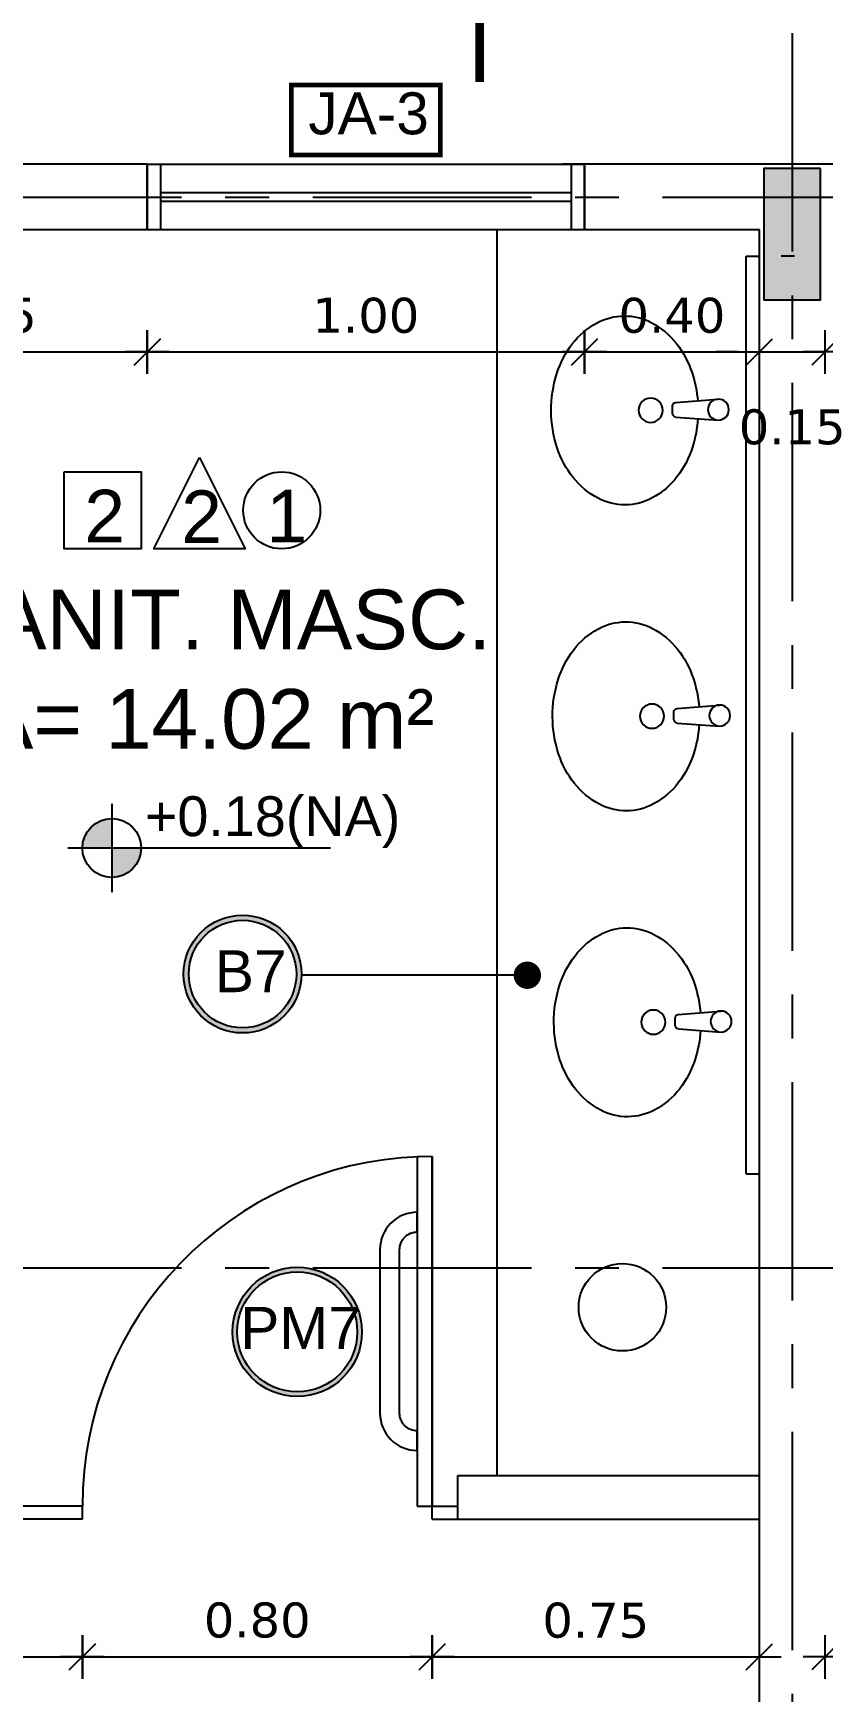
# Model space of a CAD drawing. Extents: x 12 to 194, y 116 to 198.
# Drawn here: x 75.784 to 77.59, y 171.829 to 175.624 of the extents above; entities that cross this region are included whole.
import ezdxf

# ---------------------------------------------------------------- set-up
doc = ezdxf.new("R2010")
doc.units = 0
doc.header["$LTSCALE"] = 0.005
doc.header["$PDMODE"] = 3
doc.linetypes.add('C5', pattern=[60, 50, -5, 0, -5])
doc.linetypes.add('DASHDOT', pattern=[25.4, 12.7, -6.35, 0, -6.35])
doc.layers.get('0').update_dxf_attribs({"linetype": 'CONTINUOUS'})
doc.layers.get('DEFPOINTS').update_dxf_attribs({"linetype": 'CONTINUOUS'})
for name, color, linetype in [('A-ALV', 6, 'CONTINUOUS'), ('A-BARRA', 2, 'CONTINUOUS'), ('A-JANEL', 3, 'CONTINUOUS'), ('A-PAREDE', 5, 'CONTINUOUS'), ('A-WC', 1, 'CONTINUOUS'), ('A-WCCOZ', 7, 'CONTINUOUS'), ('ARQ-ALV-VISTA2', 2, 'CONTINUOUS'), ('ARQ-BNC-VISTA', 1, 'CONTINUOUS'), ('ARQ-CTA-1_050', 1, 'CONTINUOUS'), ('ARQ-EQP-VISTA', 1, 'CONTINUOUS'), ('ARQ-ESQ-VISTA1', 2, 'CONTINUOUS'), ('ARQ-EXO-1_100', 251, 'C5'), ('ARQ-SMB-1_050', 1, 'CONTINUOUS'), ('ARQ-SMB-1_100', 1, 'CONTINUOUS'), ('ARQ-TXT-1_050', 2, 'CONTINUOUS'), ('ARQ-TXT-1_075', 2, 'CONTINUOUS'), ('PAG', 1, 'CONTINUOUS')]:
    doc.layers.add(name, color=color, linetype=linetype)
doc.layers.add('FO-Hachuras dos pilares', color=9, linetype='CONTINUOUS', lineweight=5)
doc.styles.add('A16-E50', font='arial.ttf', dxfattribs={"height": 0.08})
doc.styles.add('A20', font='arial.ttf', dxfattribs={"height": 0.2})
doc.styles.add('ESC-50-A20', font='arial.ttf', dxfattribs={"height": 0.1})
doc.styles.add('FNDE Texto Cota 0050', font='verdana.ttf', dxfattribs={"height": 0.08})
doc.styles.add('FNDE Texto Cota 0100', font='verdana.ttf', dxfattribs={"height": 0.16})
doc.dimstyles.new('FNDE 1-0050', dxfattribs={"dimscale": 5, "dimtxt": 0.08, "dimasz": 0.01, "dimexe": 0.15, "dimexo": 0.15, "dimgap": 0.01, "dimtad": 1, "dimzin": 1, "dimdsep": 46, "dimtxsty": 'FNDE Texto Cota 0050', "dimblk": 'tic', "dimcen": 0.015, "dimdle": 0.15, "dimse1": 1, "dimse2": 1, "dimclrd": 251, "dimclre": 251, "dimclrt": 256, "dimaunit": 1, "dimadec": 3, "dimazin": 0, "dimtfac": 1, "dimtix": 1, "dimtmove": 2, "dimatfit": 3, "dimfxl": 0.15, "dimtvp": 1, "dimtolj": 1, "dimtzin": 0, "dimarcsym": 0})
doc.dimstyles.new('FNDE 1-0100', dxfattribs={"dimscale": 2.5, "dimtxt": 0.16, "dimasz": 0.05, "dimexe": 0.15, "dimexo": 0.15, "dimgap": 0.05, "dimtad": 1, "dimzin": 4, "dimdsep": 46, "dimtxsty": 'FNDE Texto Cota 0100', "dimblk": 'tic', "dimcen": 0.15, "dimdle": 0.15, "dimse1": 1, "dimse2": 1, "dimclrd": 251, "dimclre": 251, "dimclrt": 256, "dimaunit": 1, "dimadec": 3, "dimazin": 0, "dimtfac": 1, "dimtix": 1, "dimtmove": 2, "dimatfit": 3, "dimldrblk": 'tic', "dimfxl": 0.15, "dimtvp": 1, "dimtolj": 1, "dimtzin": 0, "dimarcsym": 0})

# ---------------------------------------------------------------- blocks, each defined once
blk = doc.blocks.new('P-LAV1')
at = {"color": 3}
for p, q in [((-0.0204, -0.1806), (-0.0297, -0.0585)), ((0.021, -0.1806), (0.0303, -0.0585)), ((-0.0104, -0.1898), (0.011, -0.1898))]:
    blk.add_line(p, q, dxfattribs=at)
at = {"color": 2}
blk.add_lwpolyline([(-0.0252, -0.1173, 0.059992), (-0.1066, -0.1331, 0.087531), (-0.1914, -0.1779, 0.105501), (-0.2512, -0.2489, 0.123031), (-0.2706, -0.3264, 0.123031), (-0.2512, -0.4039, 0.105501), (-0.1914, -0.4749, 0.087531), (-0.1066, -0.5197, 0.07802), (-0.0004, -0.5364, 0.07802), (0.1058, -0.5197, 0.087531), (0.1907, -0.4749, 0.105501), (0.2505, -0.4039, 0.123031), (0.2698, -0.3264, 0.123031), (0.2505, -0.2489, 0.105501), (0.1907, -0.1779, 0.087531), (0.1058, -0.1331, 0.059024), (0.0258, -0.1174, 0.07802)], format="xyb", dxfattribs=at)
at = {"color": 3}
blk.add_circle((0.0003, -0.0585), 0.03, dxfattribs=at)
at = {"color": 1}
blk.add_circle((-0.0004, -0.2519), 0.0347, dxfattribs=at)
at = {"color": 3}
for centre, start, end in [((-0.0104, -0.1798), 184.3536, 270), ((0.011, -0.1798), 270, 355.6464)]:
    blk.add_arc(centre, 0.01, start, end, dxfattribs=at)
blk = doc.blocks.new('FNDE-Nível Planta-1_050')
at = {"linetype": 'Continuous', "ltscale": 0.5}
h = blk.add_hatch(color=251, dxfattribs=at)
h.paths.add_polyline_path([(135.6984, 5.8271), (135.6984, 5.8943, 0.414214), (135.6312, 5.8271)])
h.paths.add_polyline_path([(135.6984, 5.8271), (135.6984, 5.7599, 0.414214), (135.7656, 5.8271)])
at = {"color": 251}
for p, q in [((135.6984, 5.9279), (135.6984, 5.7263)), ((135.5976, 5.8271), (135.7656, 5.8271)), ((135.7656, 5.8271), (136.1984, 5.8271))]:
    blk.add_line(p, q, dxfattribs=at)
blk.add_circle((135.6984, 5.8271), 0.0672, dxfattribs=at)
blk = doc.blocks.new('tic')
at = {"color": 251}
for p, q in [((0, -1), (0, 1)), ((-1, 0), (1, 0))]:
    blk.add_line(p, q, dxfattribs=at)
blk.add_line((-0.6, -0.6), (0.6, 0.6))
blk = doc.blocks.new('*D65')
at = {"layer": 'ARQ-CTA-1_050', "color": 251, "lineweight": -2, "transparency": 16777216}
blk.add_line((75.3448, 174.8945), (75.9948, 174.8945), dxfattribs=at)
at = {"layer": 'DEFPOINTS', "color": 0, "transparency": 16777216}
for p in [(75.2948, 175.0482), (76.0448, 175.0482), (76.0448, 174.8945)]:
    blk.add_point(p, dxfattribs=at)
at = {"layer": 'ARQ-CTA-1_050', "color": 251, "lineweight": -2, "transparency": 16777216, "xscale": 0.05, "yscale": 0.05, "zscale": 0.05, "rotation": 180}
blk.add_blockref('tic', (75.2948, 174.8945), dxfattribs=at)
at = {"layer": 'ARQ-CTA-1_050', "color": 251, "lineweight": -2, "transparency": 16777216, "xscale": 0.05, "yscale": 0.05, "zscale": 0.05}
blk.add_blockref('tic', (76.0448, 174.8945), dxfattribs=at)
at = {"layer": 'ARQ-CTA-1_050', "transparency": 16777216, "insert": (75.6698, 174.9778), "char_height": 0.08, "attachment_point": 5, "style": 'FNDE Texto Cota 0050'}
blk.add_mtext('\\A1;0.75', dxfattribs=at)
blk = doc.blocks.new('*D66')
at = {"layer": 'ARQ-CTA-1_050', "color": 251, "lineweight": -2, "transparency": 16777216}
blk.add_line((76.0948, 174.8945), (76.9948, 174.8945), dxfattribs=at)
at = {"layer": 'DEFPOINTS', "color": 0, "transparency": 16777216}
for p in [(76.0448, 175.0482), (77.0448, 175.0482), (77.0448, 174.8945)]:
    blk.add_point(p, dxfattribs=at)
at = {"layer": 'ARQ-CTA-1_050', "color": 251, "lineweight": -2, "transparency": 16777216, "xscale": 0.05, "yscale": 0.05, "zscale": 0.05, "rotation": 180}
blk.add_blockref('tic', (76.0448, 174.8945), dxfattribs=at)
at = {"layer": 'ARQ-CTA-1_050', "color": 251, "lineweight": -2, "transparency": 16777216, "xscale": 0.05, "yscale": 0.05, "zscale": 0.05}
blk.add_blockref('tic', (77.0448, 174.8945), dxfattribs=at)
at = {"layer": 'ARQ-CTA-1_050', "transparency": 16777216, "insert": (76.5448, 174.9778), "char_height": 0.08, "attachment_point": 5, "style": 'FNDE Texto Cota 0050'}
blk.add_mtext('\\A1;1.00', dxfattribs=at)
blk = doc.blocks.new('*D67')
at = {"layer": 'ARQ-CTA-1_050', "color": 251, "lineweight": -2, "transparency": 16777216}
blk.add_line((77.0948, 174.8945), (77.3948, 174.8945), dxfattribs=at)
at = {"layer": 'DEFPOINTS', "color": 0, "transparency": 16777216}
for p in [(77.0448, 175.0482), (77.4448, 175.0482), (77.4448, 174.8945)]:
    blk.add_point(p, dxfattribs=at)
at = {"layer": 'ARQ-CTA-1_050', "color": 251, "lineweight": -2, "transparency": 16777216, "xscale": 0.05, "yscale": 0.05, "zscale": 0.05, "rotation": 180}
blk.add_blockref('tic', (77.0448, 174.8945), dxfattribs=at)
at = {"layer": 'ARQ-CTA-1_050', "color": 251, "lineweight": -2, "transparency": 16777216, "xscale": 0.05, "yscale": 0.05, "zscale": 0.05}
blk.add_blockref('tic', (77.4448, 174.8945), dxfattribs=at)
at = {"layer": 'ARQ-CTA-1_050', "transparency": 16777216, "insert": (77.2448, 174.9778), "char_height": 0.08, "attachment_point": 5, "style": 'FNDE Texto Cota 0050'}
blk.add_mtext('\\A1;0.40', dxfattribs=at)
blk = doc.blocks.new('*D68')
at = {"layer": 'ARQ-CTA-1_050', "color": 251, "lineweight": -2, "transparency": 16777216}
for p, q in [((77.3948, 174.8945), (77.3448, 174.8945)), ((77.4448, 174.8945), (77.5948, 174.8945)), ((77.6448, 174.8945), (77.6948, 174.8945))]:
    blk.add_line(p, q, dxfattribs=at)
at = {"layer": 'DEFPOINTS', "color": 0, "transparency": 16777216}
for p in [(77.4448, 175.0482), (77.5948, 175.0482), (77.5948, 174.8945)]:
    blk.add_point(p, dxfattribs=at)
at = {"layer": 'ARQ-CTA-1_050', "color": 251, "lineweight": -2, "transparency": 16777216, "xscale": 0.05, "yscale": 0.05, "zscale": 0.05}
blk.add_blockref('tic', (77.4448, 174.8945), dxfattribs=at)
at = {"layer": 'ARQ-CTA-1_050', "color": 251, "lineweight": -2, "transparency": 16777216, "xscale": 0.05, "yscale": 0.05, "zscale": 0.05, "rotation": 180}
blk.add_blockref('tic', (77.5948, 174.8945), dxfattribs=at)
at = {"layer": 'ARQ-CTA-1_050', "transparency": 16777216, "insert": (77.5198, 174.7226), "char_height": 0.08, "attachment_point": 5, "style": 'FNDE Texto Cota 0050'}
blk.add_mtext('\\A1;0.15', dxfattribs=at)
blk = doc.blocks.new('*D69')
at = {"layer": 'ARQ-CTA-1_050', "color": 251, "lineweight": -2, "transparency": 16777216}
blk.add_line((77.6448, 174.8945), (77.9448, 174.8945), dxfattribs=at)
at = {"layer": 'DEFPOINTS', "color": 0, "transparency": 16777216}
for p in [(77.5948, 175.0482), (77.9948, 175.0482), (77.9948, 174.8945)]:
    blk.add_point(p, dxfattribs=at)
at = {"layer": 'ARQ-CTA-1_050', "color": 251, "lineweight": -2, "transparency": 16777216, "xscale": 0.05, "yscale": 0.05, "zscale": 0.05, "rotation": 180}
blk.add_blockref('tic', (77.5948, 174.8945), dxfattribs=at)
at = {"layer": 'ARQ-CTA-1_050', "color": 251, "lineweight": -2, "transparency": 16777216, "xscale": 0.05, "yscale": 0.05, "zscale": 0.05}
blk.add_blockref('tic', (77.9948, 174.8945), dxfattribs=at)
at = {"layer": 'ARQ-CTA-1_050', "transparency": 16777216, "insert": (77.7948, 174.9778), "char_height": 0.08, "attachment_point": 5, "style": 'FNDE Texto Cota 0050'}
blk.add_mtext('\\A1;0.40', dxfattribs=at)
blk = doc.blocks.new('*D139')
at = {"layer": 'ARQ-CTA-1_050', "color": 251, "lineweight": -2, "transparency": 16777216}
blk.add_line((74.3448, 171.909), (75.8463, 171.909), dxfattribs=at)
at = {"layer": 'DEFPOINTS', "color": 0, "transparency": 16777216}
for p in [(74.2948, 172.224), (75.8963, 172.224), (75.8963, 171.909)]:
    blk.add_point(p, dxfattribs=at)
at = {"layer": 'ARQ-CTA-1_050', "color": 251, "lineweight": -2, "transparency": 16777216, "xscale": 0.05, "yscale": 0.05, "zscale": 0.05, "rotation": 180}
blk.add_blockref('tic', (74.2948, 171.909), dxfattribs=at)
at = {"layer": 'ARQ-CTA-1_050', "color": 251, "lineweight": -2, "transparency": 16777216, "xscale": 0.05, "yscale": 0.05, "zscale": 0.05}
blk.add_blockref('tic', (75.8963, 171.909), dxfattribs=at)
at = {"layer": 'ARQ-CTA-1_050', "transparency": 16777216, "insert": (75.0956, 171.9923), "char_height": 0.08, "attachment_point": 5, "style": 'FNDE Texto Cota 0050'}
blk.add_mtext('\\A1;1.60', dxfattribs=at)
blk = doc.blocks.new('*D140')
at = {"layer": 'ARQ-CTA-1_050', "color": 251, "lineweight": -2, "transparency": 16777216}
blk.add_line((75.9463, 171.909), (76.6463, 171.909), dxfattribs=at)
at = {"layer": 'DEFPOINTS', "color": 0, "transparency": 16777216}
for p in [(75.8963, 172.224), (76.6963, 172.224), (76.6963, 171.909)]:
    blk.add_point(p, dxfattribs=at)
at = {"layer": 'ARQ-CTA-1_050', "color": 251, "lineweight": -2, "transparency": 16777216, "xscale": 0.05, "yscale": 0.05, "zscale": 0.05, "rotation": 180}
blk.add_blockref('tic', (75.8963, 171.909), dxfattribs=at)
at = {"layer": 'ARQ-CTA-1_050', "color": 251, "lineweight": -2, "transparency": 16777216, "xscale": 0.05, "yscale": 0.05, "zscale": 0.05}
blk.add_blockref('tic', (76.6963, 171.909), dxfattribs=at)
at = {"layer": 'ARQ-CTA-1_050', "transparency": 16777216, "insert": (76.2963, 171.9927), "char_height": 0.08, "attachment_point": 5, "style": 'FNDE Texto Cota 0050'}
blk.add_mtext('\\A1;0.80', dxfattribs=at)
blk = doc.blocks.new('*D141')
at = {"layer": 'ARQ-CTA-1_050', "color": 251, "lineweight": -2, "transparency": 16777216}
blk.add_line((76.7463, 171.909), (77.3948, 171.909), dxfattribs=at)
at = {"layer": 'DEFPOINTS', "color": 0, "transparency": 16777216}
for p in [(76.6963, 172.224), (77.4448, 172.224), (77.4448, 171.909)]:
    blk.add_point(p, dxfattribs=at)
at = {"layer": 'ARQ-CTA-1_050', "color": 251, "lineweight": -2, "transparency": 16777216, "xscale": 0.05, "yscale": 0.05, "zscale": 0.05, "rotation": 180}
blk.add_blockref('tic', (76.6963, 171.909), dxfattribs=at)
at = {"layer": 'ARQ-CTA-1_050', "color": 251, "lineweight": -2, "transparency": 16777216, "xscale": 0.05, "yscale": 0.05, "zscale": 0.05}
blk.add_blockref('tic', (77.4448, 171.909), dxfattribs=at)
at = {"layer": 'ARQ-CTA-1_050', "transparency": 16777216, "insert": (77.0706, 171.9923), "char_height": 0.08, "attachment_point": 5, "style": 'FNDE Texto Cota 0050'}
blk.add_mtext('\\A1;0.75', dxfattribs=at)
blk = doc.blocks.new('*D142')
at = {"layer": 'ARQ-CTA-1_050', "color": 251, "lineweight": -2, "transparency": 16777216}
blk.add_line((77.6448, 171.909), (78.2934, 171.909), dxfattribs=at)
at = {"layer": 'DEFPOINTS', "color": 0, "transparency": 16777216}
for p in [(77.5948, 172.224), (78.3434, 172.224), (78.3434, 171.909)]:
    blk.add_point(p, dxfattribs=at)
at = {"layer": 'ARQ-CTA-1_050', "color": 251, "lineweight": -2, "transparency": 16777216, "xscale": 0.05, "yscale": 0.05, "zscale": 0.05, "rotation": 180}
blk.add_blockref('tic', (77.5948, 171.909), dxfattribs=at)
at = {"layer": 'ARQ-CTA-1_050', "color": 251, "lineweight": -2, "transparency": 16777216, "xscale": 0.05, "yscale": 0.05, "zscale": 0.05}
blk.add_blockref('tic', (78.3434, 171.909), dxfattribs=at)
at = {"layer": 'ARQ-CTA-1_050', "transparency": 16777216, "insert": (77.9691, 171.9923), "char_height": 0.08, "attachment_point": 5, "style": 'FNDE Texto Cota 0050'}
blk.add_mtext('\\A1;0.75', dxfattribs=at)

msp = doc.modelspace()

# ---------------------------------------------------------------- hatches: boundary and pattern name
at = {"layer": 'ARQ-SMB-1_100'}
h = msp.add_hatch(color=252, dxfattribs=at)
edge = h.paths.add_edge_path()
edge.add_arc((76.2627, 173.4712), 0.1348, 0, 360)
edge = h.paths.add_edge_path(flags=17)
edge.add_arc((76.2627, 173.4712), 0.1231, 0, 360)
h = msp.add_hatch(color=252, dxfattribs=at)
edge = h.paths.add_edge_path()
edge.add_arc((76.3878, 172.6526), 0.1479, 0, 360)
edge = h.paths.add_edge_path(flags=17)
edge.add_arc((76.3878, 172.6526), 0.1372, 0, 360)
at = {"layer": 'FO-Hachuras dos pilares', "linetype": 'Continuous'}
msp.add_hatch(color=256, dxfattribs=at).paths.add_polyline_path([(77.5848, 175.314), (77.5198, 175.314), (77.4548, 175.314), (77.4548, 175.164), (77.4548, 175.014), (77.5198, 175.014), (77.5848, 175.014), (77.5848, 175.164)])

# ---------------------------------------------------------------- linework, layer by layer
at = {"layer": 'A-ALV'}
msp.add_lwpolyline([(77.5848, 175.314), (77.5198, 175.314), (77.4548, 175.314), (77.4548, 175.164), (77.4548, 175.014), (77.5198, 175.014), (77.5848, 175.014), (77.5848, 175.164), (77.5848, 175.314)], close=True, dxfattribs=at)
at = {"layer": 'A-BARRA', "color": 2}
msp.add_lwpolyline([(76.577, 172.4662, 0.414214), (76.662, 172.3812), (76.662, 172.3812), (76.662, 172.4262, -0.414214), (76.622, 172.4662), (76.622, 172.8412, -0.414214), (76.662, 172.8812), (76.662, 172.9262), (76.662, 172.9262, 0.414214), (76.577, 172.8412)], format="xyb", close=True, dxfattribs=at)
at = {"layer": 'A-JANEL'}
for q in [(76.9948, 175.324), (77.0448, 175.174)]:
    msp.add_line((77.0448, 175.324), q, dxfattribs=at)
at = {"layer": 'A-PAREDE'}
for p, q in [((76.0448, 175.324), (75.2948, 175.324)), ((76.0448, 175.324), (76.0448, 175.174)), ((76.0448, 175.174), (76.0448, 175.324)), ((77.9948, 175.324), (77.0448, 175.324)), ((77.0448, 175.324), (77.0448, 175.174)), ((77.0448, 175.174), (77.0448, 175.324)), ((76.0448, 175.174), (75.2948, 175.174)), ((77.4448, 175.174), (77.0448, 175.174)), ((77.4448, 170.724), (77.4448, 175.174))]:
    msp.add_line(p, q, dxfattribs=at)
at = {"layer": 'A-WC', "color": 2}
for p, q in [((76.6963, 173.054), (76.662, 173.0533)), ((76.662, 173.0533), (76.662, 172.254)), ((76.6963, 173.054), (76.6963, 172.254)), ((76.6963, 172.224), (76.6963, 173.054)), ((75.8963, 172.254), (75.6278, 172.254)), ((75.8963, 172.224), (75.8963, 172.254)), ((76.662, 172.254), (76.6963, 172.254)), ((76.6963, 172.254), (76.7548, 172.254)), ((75.8963, 172.224), (74.2948, 172.224)), ((76.6963, 172.224), (76.7548, 172.224))]:
    msp.add_line(p, q, dxfattribs=at)
at = {"layer": 'A-WCCOZ', "color": 3}
for p, q in [((77.4148, 173.0139), (77.4148, 175.1139)), ((77.4148, 175.1139), (77.4448, 175.1139)), ((77.5248, 175.1139), (77.4948, 175.1139)), ((77.4148, 173.0139), (77.4448, 173.0139))]:
    msp.add_line(p, q, dxfattribs=at)
at = {"layer": 'ARQ-ALV-VISTA2', "ltscale": 0.1}
for p, q in [((76.7548, 172.324), (77.4448, 172.324)), ((76.7548, 172.224), (76.7548, 172.324)), ((76.7448, 172.224), (77.4448, 172.224))]:
    msp.add_line(p, q, dxfattribs=at)
at = {"layer": 'ARQ-BNC-VISTA'}
msp.add_line((76.8448, 172.324), (76.8448, 175.174), dxfattribs=at)
msp.add_circle((77.1315, 172.7089), 0.1, dxfattribs=at)
at = {"layer": 'ARQ-ESQ-VISTA1', "color": 1}
for p, q in [((76.0748, 175.324), (77.0148, 175.324)), ((77.0148, 175.174), (76.0748, 175.174))]:
    msp.add_line(p, q, dxfattribs=at)
at = {"layer": 'ARQ-ESQ-VISTA1', "color": 2}
for p, q in [((77.0148, 175.259), (76.0752, 175.2589)), ((77.0148, 175.239), (76.0752, 175.2389))]:
    msp.add_line(p, q, dxfattribs=at)
for points in [[(76.0748, 175.174), (76.0448, 175.174), (76.0448, 175.324), (76.0748, 175.324)], [(77.0448, 175.174), (77.0148, 175.174), (77.0148, 175.324), (77.0448, 175.324)]]:
    msp.add_lwpolyline(points, close=True, dxfattribs=at)
at = {"layer": 'ARQ-EXO-1_100', "ltscale": 2}
for p, q in [((77.5198, 178.8241), (77.5198, 168.6039)), ((62.8233, 175.249), (83.5522, 175.249, -14.6778)), ((62.8233, 172.799), (83.5522, 172.799, -14.6778))]:
    msp.add_line(p, q, dxfattribs=at)
at = {"layer": 'ARQ-SMB-1_100', "color": 251, "linetype": 'DASHDOT', "ltscale": 0.1}
msp.add_lwpolyline([(76.6695, 176.5023, 0.02, 0.02, 0), (76.8049, 176.5023, 0.02, 0.02, 0), (76.8049, 175.5123, 0, 0, 0)], format="xyseb", dxfattribs=at)
at = {"layer": 'ARQ-SMB-1_100', "color": 252, "ltscale": 10, "const_width": 0.0107}
msp.add_lwpolyline([(76.3744, 175.3454), (76.7153, 175.3454), (76.7153, 175.5054), (76.3744, 175.5054)], close=True, dxfattribs=at)
at = {"layer": 'ARQ-SMB-1_100'}
msp.add_lwpolyline([(76.1643, 174.6532), (76.2688, 174.4442), (76.0598, 174.4442), (76.1643, 174.6532)], dxfattribs=at)
msp.add_lwpolyline([(75.8549, 174.6202), (76.0309, 174.6202), (76.0309, 174.4442), (75.8549, 174.4442)], close=True, dxfattribs=at)
msp.add_circle((76.3523, 174.5322), 0.088, dxfattribs=at)
at = {"layer": 'ARQ-SMB-1_100', "color": 252}
for centre, radius in [((76.2627, 173.4712), 0.1348), ((76.2627, 173.4712), 0.1231), ((76.3878, 172.6526), 0.1479), ((76.3878, 172.6526), 0.1372)]:
    msp.add_circle(centre, radius, dxfattribs=at)
at = {"layer": 'PAG'}
msp.add_arc((76.6963, 172.254), 0.8, 92.1491, 180, dxfattribs=at)

# ---------------------------------------------------------------- block references
at = {"layer": 'ARQ-EQP-VISTA', "extrusion": (0, 0, -1), "xscale": 0.8000000000000002, "yscale": 0.8000000000000002, "rotation": 89.66988605091656}
for p, zscale in [((-77.3977, 174.7627), -0.7999999999999999), ((-77.4008, 174.0627), -0.8), ((-77.4039, 173.3627), -0.8)]:
    msp.add_blockref('P-LAV1', p, dxfattribs=dict(at, zscale=zscale))
at = {"layer": 'ARQ-SMB-1_050'}
msp.add_blockref('FNDE-Nível Planta-1_050', (-59.7348, 167.9326), dxfattribs=at)

# ---------------------------------------------------------------- texts
at = {"layer": 'ARQ-SMB-1_100', "style": 'A16-E50'}
msp.add_text('+0.18(NA)', height=0.0912, rotation=360, dxfattribs=at).set_placement((76.0393, 173.7868))
at = {"layer": 'ARQ-TXT-1_050', "char_height": 0.12, "width": 0.086252, "attachment_point": 1, "style": 'A20'}
for s, insert in [('2', (75.9008, 174.5792)), ('2', (76.1224, 174.5777)), ('1', (76.3172, 174.5792))]:
    msp.add_mtext(s, dxfattribs=dict(at, insert=insert))
at = {"layer": 'ARQ-TXT-1_050', "insert": (74.5548, 174.3509), "char_height": 0.136533, "attachment_point": 1, "style": 'ESC-50-A20'}
msp.add_mtext_dynamic_manual_height_columns('\\pi1.0053;SANIT. MASC.      \\P\\pi1.1022;A= 14.02 m²', width=2.54479, gutter_width=1, heights=[0], dxfattribs=at)
at = {"layer": 'ARQ-TXT-1_075', "style": 'ESC-50-A20'}
for tag, p in [('JA-3', (76.4131, 175.3925)), ('B7', (76.1994, 173.4298)), ('PM7', (76.2574, 172.6137))]:
    msp.add_attdef(tag, p, '', height=0.096, dxfattribs=at)

# ---------------------------------------------------------------- dimensions: what is measured, and where the dimension line sits
at = {"layer": 'ARQ-CTA-1_050'}
for base, p1, p2, picture, middle in [((76.0448, 174.8945), (75.2948, 175.0482), (76.0448, 175.0482), '*D65', (75.6698, 174.9778)), ((77.0448, 174.8945), (76.0448, 175.0482), (77.0448, 175.0482), '*D66', (76.5448, 174.9778)), ((77.4448, 174.8945), (77.0448, 175.0482), (77.4448, 175.0482), '*D67', (77.2448, 174.9778)), ((77.9948, 174.8945), (77.5948, 175.0482), (77.9948, 175.0482), '*D69', (77.7948, 174.9778)), ((75.8963, 171.909), (74.2948, 172.224), (75.8963, 172.224), '*D139', (75.0956, 171.9923)), ((76.6963, 171.909), (75.8963, 172.224), (76.6963, 172.224), '*D140', (76.2963, 171.9927)), ((77.4448, 171.909), (76.6963, 172.224), (77.4448, 172.224), '*D141', (77.0706, 171.9923)), ((78.3434, 171.909), (77.5948, 172.224), (78.3434, 172.224), '*D142', (77.9691, 171.9923))]:
    dim = msp.add_linear_dim(base=base, p1=p1, p2=p2, dimstyle='FNDE 1-0050', override={"dimtad": 0}, dxfattribs=at)
    dim.commit()
    dim.dimension.update_dxf_attribs({"geometry": picture, "text_midpoint": middle})
dim = msp.add_linear_dim(base=(77.5948, 174.8945), p1=(77.4448, 175.0482), p2=(77.5948, 175.0482), dimstyle='FNDE 1-0050', override={"dimtad": 0}, dxfattribs=at)
dim.commit()
dim.dimension.update_dxf_attribs({"geometry": '*D68', "text_midpoint": (77.5198, 174.7226), "dimtype": 160})

# ---------------------------------------------------------------- leaders
at = {"layer": 'ARQ-SMB-1_100', "ltscale": 0.1, "path_type": 1}
msp.add_leader([(76.914, 173.4685), (76.3972, 173.4685)], dimstyle='FNDE 1-0100', override={"dimasz": 0.1, "dimldrblk": 'DotSmall', "dimfxl": 0.025, "dimlwd": 65535, "dimarcsym": 1}, dxfattribs=at)

doc.saveas('drawing.dxf')
